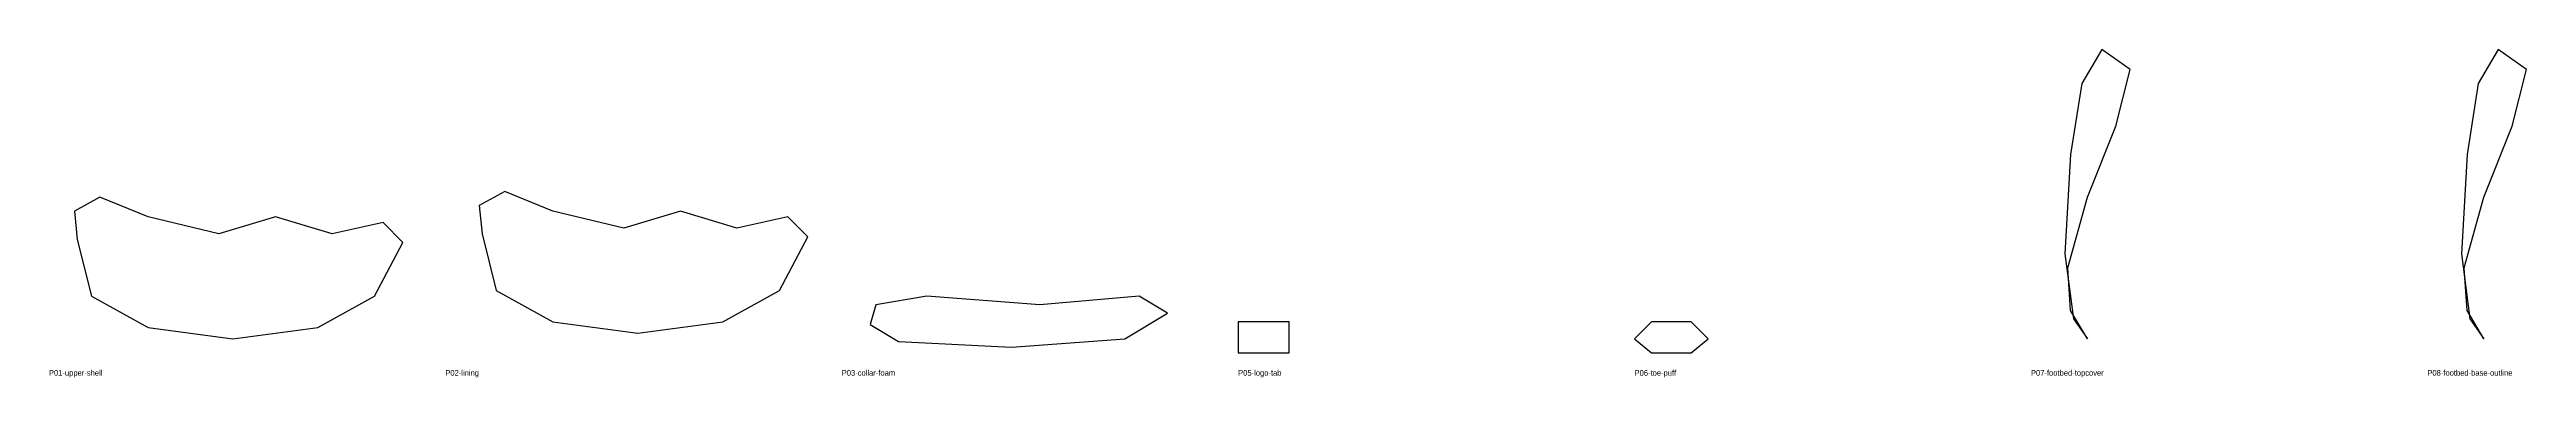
# Model space of a CAD drawing. Header units: millimetres. Extents: x 0 to 1750, y -17 to 214.
import ezdxf

# ---------------------------------------------------------------- set-up
doc = ezdxf.new("R2010")
doc.units = ezdxf.units.MM

msp = doc.modelspace()

# ---------------------------------------------------------------- linework, layer by layer
at = {"layer": 'NET'}
for points in [[(1440, 10), (1428, 30), (1426, 60), (1440, 110), (1460, 160), (1470, 200), (1450, 214), (1436, 190), (1428, 140), (1424, 70), (1430, 24)], [(1720, 10), (1708, 30), (1706, 60), (1720, 110), (1740, 160), (1750, 200), (1730, 214), (1716, 190), (1708, 140), (1704, 70), (1710, 24)], [(20, 80), (30, 40), (70, 18), (130, 10), (190, 18), (230, 40), (250, 78), (236, 92), (200, 84), (160, 96), (120, 84), (70, 96), (36, 110), (18, 100)], [(306, 84), (316, 44), (356, 22), (416, 14), (476, 22), (516, 44), (536, 82), (522, 96), (486, 88), (446, 100), (406, 88), (356, 100), (322, 114), (304, 104)], [(580, 20), (600, 8), (680, 4), (760, 10), (790, 28), (770, 40), (700, 34), (620, 40), (584, 34)], [(840, 0), (876, 0), (876, 22), (840, 22)], [(1120, 10), (1132, 0), (1160, 0), (1172, 10), (1160, 22), (1132, 22)]]:
    msp.add_lwpolyline(points, close=True, dxfattribs=at)

# ---------------------------------------------------------------- texts
at = {"layer": 'NOTE'}
for s, p in [('P01-upper-shell', (0, -16)), ('P02-lining', (280, -16)), ('P03-collar-foam', (560, -16)), ('P05-logo-tab', (840, -16)), ('P06-toe-puff', (1120, -16)), ('P07-footbed-topcover', (1400, -16)), ('P08-footbed-base-outline', (1680, -16))]:
    msp.add_text(s, height=4, dxfattribs=at).set_placement(p)

doc.saveas('drawing.dxf')
